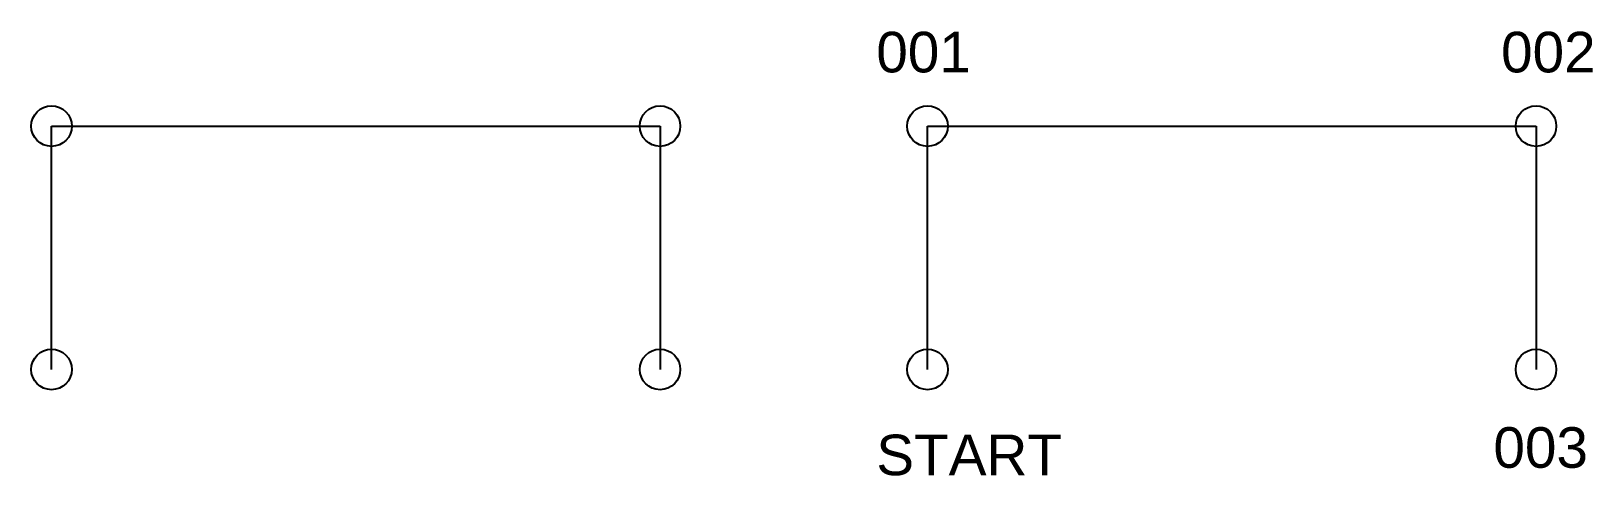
# Model space of a CAD drawing. Header units: inches. Extents: x 4.5 to 43, y 2.4 to 13.3.
import ezdxf

# ---------------------------------------------------------------- set-up
doc = ezdxf.new("R2010")
doc.units = ezdxf.units.IN
doc.header["$MEASUREMENT"] = 0
doc.layers.add('Dimensions', color=1, linetype='Continuous')
doc.layers.add('Model-Top', color=7, linetype='Continuous')
doc.styles.get("Standard").update_dxf_attribs({"font": 'arial.ttf'})

msp = doc.modelspace()

# ---------------------------------------------------------------- linework, layer by layer
at = {"layer": 'Dimensions'}
for centre in [(5, 11), (20, 11), (26.593, 11), (41.593, 11), (5, 5), (20, 5), (26.593, 5), (41.593, 5)]:
    msp.add_circle(centre, 0.5, dxfattribs=at)
at = {"layer": 'Model-Top'}
for p, q in [((5, 5), (5, 11)), ((5, 11), (20, 11)), ((20, 11), (20, 5)), ((26.593, 11), (41.593, 11)), ((26.593, 5), (26.593, 11)), ((41.593, 11), (41.593, 5))]:
    msp.add_line(p, q, dxfattribs=at)

# ---------------------------------------------------------------- texts
at = {"layer": 'Dimensions'}
for s, p in [('001', (25.331, 12.326)), ('002', (40.732, 12.326)), ('003', (40.543, 2.575)), ('START', (25.331, 2.392))]:
    msp.add_text(s, height=1, dxfattribs=at).set_placement(p)

doc.saveas('drawing.dxf')
